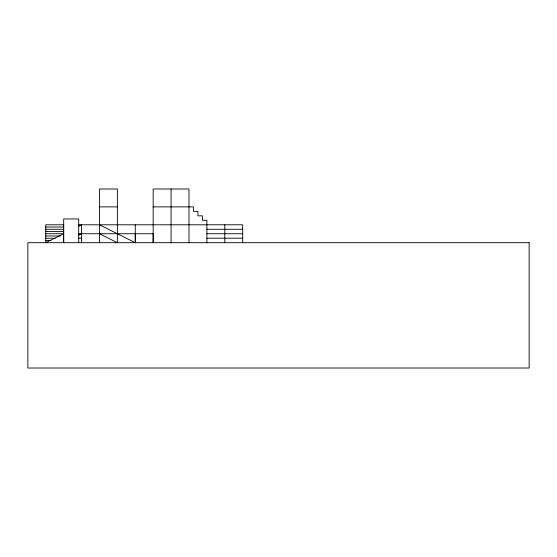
<?xml version="1.0" encoding="UTF-8"?>
<svg xmlns="http://www.w3.org/2000/svg" width="557" height="557" viewBox="0 0 557 557"><rect width="100%" height="100%" fill="white"/><g stroke="black" fill="none" stroke-linecap="round" stroke-linejoin="round"><path stroke-width="0.84" d="M99.466 224.791L135.274 242.692L135.274 233.738M78.579 226.281L81.559 224.791L81.559 242.692M78.579 235.235L81.559 233.738M99.466 206.884L117.367 206.884M153.175 206.884L193.46 206.884L193.46 211.361L197.937 211.361L197.937 215.838L202.407 215.838L202.407 220.314L206.884 220.314L206.884 242.692M78.147 224.791L242.692 224.791L242.692 242.692M45.751 227.026L63.658 227.026M45.751 229.268L63.658 229.268M206.884 229.268L242.692 229.268M45.751 231.503L63.658 231.503M45.751 233.738L63.658 233.738L45.751 242.692L45.751 224.791L63.658 224.791L63.658 242.692M78.147 233.738L153.175 233.738L153.175 242.692L153.175 188.983L188.983 188.983L188.983 242.692M206.884 233.738L242.692 233.738M45.751 235.98L60.247 235.98M45.751 238.215L55.129 238.215M78.147 238.215L81.559 238.215M206.884 238.215L242.692 238.215M45.751 240.457L50.868 240.457M99.466 233.738L117.367 242.692L117.367 188.983L99.466 188.983L99.466 242.692M224.791 224.791L224.791 242.692M171.076 188.983L171.076 242.692M135.274 224.791L135.274 242.692M78.711 242.692L78.711 218.943L63.672 218.943L63.672 242.692M529.15 242.692L27.85 242.692L27.85 368.017L529.15 368.017L529.15 242.692"/></g></svg>
